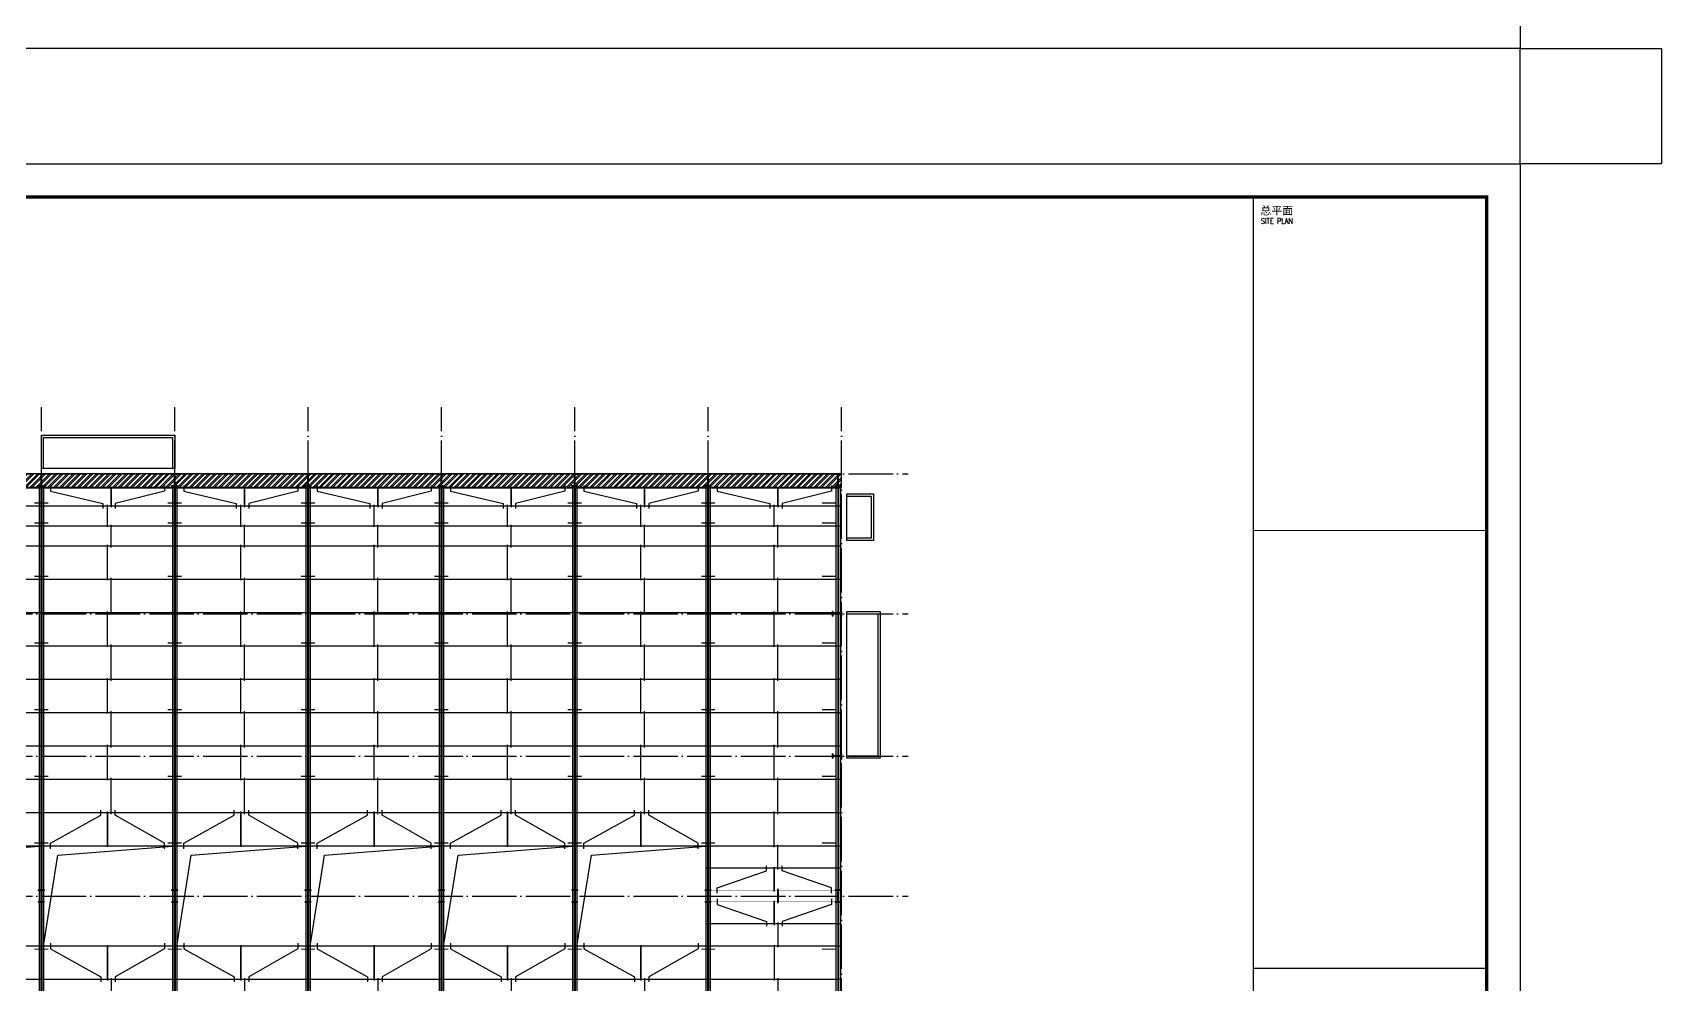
# Model space of a CAD drawing. Extents: x 2303022 to 2899168, y 17226141 to 18257813.
# Drawn here: x 2462919 to 2536210, y 17633175 to 17676006 of the extents above; entities that cross this region are included whole.
import ezdxf

# ---------------------------------------------------------------- set-up
doc = ezdxf.new("R2010")
doc.units = 0
doc.header["$LTSCALE"] = 1000
doc.header["$MEASUREMENT"] = 0
doc.linetypes.add('DOTE', pattern=[2.42, 2, -0.2, 0.02, -0.2])
for name, color, linetype in [('0 -  屋顶线', 150, 'Continuous'), ('3T_WOOD', 21, 'Continuous'), ('DOTE', 1, 'DOTE'), ('R-tec-ysd', 1, 'Continuous'), ('SURFACE', 6, 'Continuous'), ('TK', 4, 'Continuous'), ('屋面隅撑', 7, 'Continuous'), ('檩条拉条', 253, 'Continuous')]:
    doc.layers.add(name, color=color, linetype=linetype)
doc.layers.add('Pkpm_柱子', color=3, linetype='Continuous', lineweight=35)
doc.styles.add('ROMANS', font='romans', dxfattribs={"width": 0.65, "height": 231.275})
doc.styles.add('图签宋体', font='', dxfattribs={"height": 300})
doc.styles.get('图签宋体').set_extended_font_data('NSimSun')

# ---------------------------------------------------------------- blocks, each defined once
blk = doc.blocks.new('GeYuanFrame_73468082', base_point=(20.09, 4.53))
at = {"layer": 'TK'}
blk.add_lwpolyline([(20.09, 4.53), (20.09, 598.53), (1071.09, 598.53), (1071.09, 4.53)], close=True, dxfattribs=at)
blk = doc.blocks.new('3QW423213321321')
at = {"color": 35, "linetype": 'ByBlock', "ltscale": 3}
for p, q in [((2391365, 17749890), (2391365, 17693440)), ((2391445, 17749890), (2391445, 17693440)), ((2391485, 17749890), (2391485, 17693440)), ((2391565, 17749890), (2391565, 17693440)), ((2391365, 17692890), (2391365, 17689440)), ((2391445, 17692890), (2391445, 17689440)), ((2391485, 17692890), (2391485, 17689440)), ((2391565, 17692890), (2391565, 17689440))]:
    blk.add_line(p, q, dxfattribs=at)
blk = doc.blocks.new('GeYuanFrame_47201168', base_point=(20.09, 4.53))
at = {"layer": 'TK'}
blk.add_lwpolyline([(20.09, 4.53), (20.09, 598.53), (1071.09, 598.53), (1071.09, 4.53)], close=True, dxfattribs=at)
at = {"layer": 'TK', "const_width": 1}
blk.add_lwpolyline([(45.09, 588.53), (1061.09, 588.53), (1061.09, 14.53), (45.09, 14.53)], close=True, dxfattribs=at)
at = {"layer": 'TK'}
for points, const_width in [([(991.09, 588.53), (991.09, 14.53)], 0.4), ([(991.09, 488.5), (1061.09, 488.5)], 0.35), ([(991.09, 357.14), (1061.09, 357.14)], 0.35)]:
    blk.add_lwpolyline(points, dxfattribs=dict(at, const_width=const_width))
at = {"layer": 'TK', "style": '图签宋体'}
blk.add_text('总平面', height=2.4, dxfattribs=at).set_placement((993.23, 583.28))
at = {"layer": 'TK', "style": 'ROMANS', "width": 0.76}
blk.add_text('SITE PLAN', height=1.697, dxfattribs=at).set_placement((993.35, 580.49))
blk = doc.blocks.new('2Q31321321311')
at = {"layer": '3T_WOOD'}
for points in [[(2457415, 17634901), (2458062, 17638994), (2463215, 17639401)], [(2463415, 17634901), (2464062, 17638994), (2469215, 17639401)], [(2469415, 17634901), (2470062, 17638994), (2475215, 17639401)], [(2475415, 17634901), (2476062, 17638994), (2481215, 17639401)], [(2481415, 17634901), (2482062, 17638994), (2487215, 17639401)], [(2487415, 17634901), (2488062, 17638994), (2493215, 17639401)]]:
    blk.add_lwpolyline(points, dxfattribs=at)
blk = doc.blocks.new('Q232Q321321')
at = {"layer": '屋面隅撑', "color": 3, "const_width": 50}
for points in [[(2392187, 17654839), (2391563, 17654839)], [(2392187, 17653939), (2391563, 17653939)], [(2392187, 17651539), (2391563, 17651539)], [(2392187, 17648539), (2391563, 17648539)], [(2392187, 17645539), (2391563, 17645539)], [(2392187, 17642539), (2391563, 17642539)], [(2392187, 17639539), (2391563, 17639539)], [(2392187, 17634763), (2391563, 17634763)], [(2392187, 17631763), (2391563, 17631763)], [(2392187, 17628763), (2391563, 17628763)], [(2392187, 17625763), (2391563, 17625763)], [(2392187, 17622763), (2391563, 17622763)], [(2392187, 17620363), (2391563, 17620363)], [(2392187, 17619463), (2391563, 17619463)], [(2392187, 17617539), (2391563, 17617539)], [(2392187, 17616539), (2391563, 17616539)], [(2392187, 17614039), (2391563, 17614039)], [(2392187, 17611039), (2391563, 17611039)], [(2392187, 17606263), (2391563, 17606263)], [(2392187, 17603263), (2391563, 17603263)], [(2392187, 17600863), (2391563, 17600863)], [(2392187, 17599963), (2391563, 17599963)]]:
    blk.add_lwpolyline(points, dxfattribs=at)

msp = doc.modelspace()

# ---------------------------------------------------------------- hatches: boundary and pattern name
at = {"ltscale": 0.5}
h = msp.add_hatch(dxfattribs=at)
h.set_pattern_fill('金属', color=1, scale=75, angle=-540, style=0)
h.set_pattern_definition([(225, (-17032568.18, 20102221.85), (132.5825215, -132.5825215), []), (225, (-17032656.57, 20102221.85), (132.5825215, -132.5825215), [])])
h.paths.add_polyline_path([(2499314.6, 17656151.2), (2391314.6, 17656151.2), (2391314.6, 17655551.2), (2499314.6, 17655551.2)])
at = {"layer": 'Pkpm_柱子'}
for points in [[(2463444.6, 17655601.2), (2463444.6, 17655613.2), (2463319.6, 17655613.2), (2463319.6, 17656139.2), (2463444.6, 17656139.2), (2463444.6, 17656151.2), (2463184.6, 17656151.2), (2463184.6, 17656139.2), (2463309.6, 17656139.2), (2463309.6, 17655613.2), (2463184.6, 17655613.2), (2463184.6, 17655601.2)], [(2469444.6, 17655601.2), (2469444.6, 17655613.2), (2469319.6, 17655613.2), (2469319.6, 17656139.2), (2469444.6, 17656139.2), (2469444.6, 17656151.2), (2469184.6, 17656151.2), (2469184.6, 17656139.2), (2469309.6, 17656139.2), (2469309.6, 17655613.2), (2469184.6, 17655613.2), (2469184.6, 17655601.2)], [(2475444.6, 17655601.2), (2475444.6, 17655613.2), (2475319.6, 17655613.2), (2475319.6, 17656139.2), (2475444.6, 17656139.2), (2475444.6, 17656151.2), (2475184.6, 17656151.2), (2475184.6, 17656139.2), (2475309.6, 17656139.2), (2475309.6, 17655613.2), (2475184.6, 17655613.2), (2475184.6, 17655601.2)], [(2481444.6, 17655601.2), (2481444.6, 17655613.2), (2481319.6, 17655613.2), (2481319.6, 17656139.2), (2481444.6, 17656139.2), (2481444.6, 17656151.2), (2481184.6, 17656151.2), (2481184.6, 17656139.2), (2481309.6, 17656139.2), (2481309.6, 17655613.2), (2481184.6, 17655613.2), (2481184.6, 17655601.2)], [(2487444.6, 17655601.2), (2487444.6, 17655613.2), (2487319.6, 17655613.2), (2487319.6, 17656139.2), (2487444.6, 17656139.2), (2487444.6, 17656151.2), (2487184.6, 17656151.2), (2487184.6, 17656139.2), (2487309.6, 17656139.2), (2487309.6, 17655613.2), (2487184.6, 17655613.2), (2487184.6, 17655601.2)], [(2493444.6, 17655601.2), (2493444.6, 17655613.2), (2493319.6, 17655613.2), (2493319.6, 17656139.2), (2493444.6, 17656139.2), (2493444.6, 17656151.2), (2493184.6, 17656151.2), (2493184.6, 17656139.2), (2493309.6, 17656139.2), (2493309.6, 17655613.2), (2493184.6, 17655613.2), (2493184.6, 17655601.2)], [(2499294.6, 17655601.2), (2499294.6, 17655613.2), (2499169.6, 17655613.2), (2499169.6, 17656139.2), (2499294.6, 17656139.2), (2499294.6, 17656151.2), (2499034.6, 17656151.2), (2499034.6, 17656139.2), (2499159.6, 17656139.2), (2499159.6, 17655613.2), (2499034.6, 17655613.2), (2499034.6, 17655601.2)], [(2498914.6, 17649951.2), (2498926.6, 17649951.2), (2498926.6, 17649856.2), (2499302.6, 17649856.2), (2499302.6, 17649951.2), (2499314.6, 17649951.2), (2499314.6, 17649751.2), (2499302.6, 17649751.2), (2499302.6, 17649846.2), (2498926.6, 17649846.2), (2498926.6, 17649751.2), (2498914.6, 17649751.2)], [(2498914.6, 17643551.2), (2498926.6, 17643551.2), (2498926.6, 17643456.2), (2499302.6, 17643456.2), (2499302.6, 17643551.2), (2499314.6, 17643551.2), (2499314.6, 17643351.2), (2499302.6, 17643351.2), (2499302.6, 17643446.2), (2498926.6, 17643446.2), (2498926.6, 17643351.2), (2498914.6, 17643351.2)], [(2463444.6, 17636876.2), (2463444.6, 17636888.2), (2463319.6, 17636888.2), (2463319.6, 17637414.2), (2463444.6, 17637414.2), (2463444.6, 17637426.2), (2463184.6, 17637426.2), (2463184.6, 17637414.2), (2463309.6, 17637414.2), (2463309.6, 17636888.2), (2463184.6, 17636888.2), (2463184.6, 17636876.2)], [(2469444.6, 17636876.2), (2469444.6, 17636888.2), (2469319.6, 17636888.2), (2469319.6, 17637414.2), (2469444.6, 17637414.2), (2469444.6, 17637426.2), (2469184.6, 17637426.2), (2469184.6, 17637414.2), (2469309.6, 17637414.2), (2469309.6, 17636888.2), (2469184.6, 17636888.2), (2469184.6, 17636876.2)], [(2475444.6, 17636876.2), (2475444.6, 17636888.2), (2475319.6, 17636888.2), (2475319.6, 17637414.2), (2475444.6, 17637414.2), (2475444.6, 17637426.2), (2475184.6, 17637426.2), (2475184.6, 17637414.2), (2475309.6, 17637414.2), (2475309.6, 17636888.2), (2475184.6, 17636888.2), (2475184.6, 17636876.2)], [(2481444.6, 17636876.2), (2481444.6, 17636888.2), (2481319.6, 17636888.2), (2481319.6, 17637414.2), (2481444.6, 17637414.2), (2481444.6, 17637426.2), (2481184.6, 17637426.2), (2481184.6, 17637414.2), (2481309.6, 17637414.2), (2481309.6, 17636888.2), (2481184.6, 17636888.2), (2481184.6, 17636876.2)], [(2487444.6, 17636876.2), (2487444.6, 17636888.2), (2487319.6, 17636888.2), (2487319.6, 17637414.2), (2487444.6, 17637414.2), (2487444.6, 17637426.2), (2487184.6, 17637426.2), (2487184.6, 17637414.2), (2487309.6, 17637414.2), (2487309.6, 17636888.2), (2487184.6, 17636888.2), (2487184.6, 17636876.2)], [(2493444.6, 17636876.2), (2493444.6, 17636888.2), (2493319.6, 17636888.2), (2493319.6, 17637414.2), (2493444.6, 17637414.2), (2493444.6, 17637426.2), (2493184.6, 17637426.2), (2493184.6, 17637414.2), (2493309.6, 17637414.2), (2493309.6, 17636888.2), (2493184.6, 17636888.2), (2493184.6, 17636876.2)], [(2499294.6, 17636876.2), (2499294.6, 17636888.2), (2499169.6, 17636888.2), (2499169.6, 17637414.2), (2499294.6, 17637414.2), (2499294.6, 17637426.2), (2499034.6, 17637426.2), (2499034.6, 17637414.2), (2499159.6, 17637414.2), (2499159.6, 17636888.2), (2499034.6, 17636888.2), (2499034.6, 17636876.2)]]:
    msp.add_hatch(color=256, dxfattribs=at).paths.add_polyline_path(points)

# ---------------------------------------------------------------- linework, layer by layer
at = {"color": 2}
for p, q in [((2466454.7, 17655539.9), (2466454.7, 17654644.4)), ((2472454.7, 17655539.9), (2472454.7, 17654644.4)), ((2478454.7, 17655539.9), (2478454.7, 17654644.4)), ((2484454.7, 17655539.9), (2484454.7, 17654644.4)), ((2490454.7, 17655539.9), (2490454.7, 17654644.4)), ((2496454.7, 17655539.9), (2496454.7, 17654644.4)), ((2466290.6, 17653758.3), (2466290.6, 17654760.1)), ((2472290.6, 17653758.3), (2472290.6, 17654760.1)), ((2478290.6, 17653758.3), (2478290.6, 17654760.1)), ((2484290.6, 17653758.3), (2484290.6, 17654760.1)), ((2490290.6, 17653758.3), (2490290.6, 17654760.1)), ((2496290.6, 17653758.3), (2496290.6, 17654760.1)), ((2466457.9, 17652840.1), (2466457.9, 17653849.7)), ((2472457.9, 17652840.1), (2472457.9, 17653849.7)), ((2478457.9, 17652840.1), (2478457.9, 17653849.7)), ((2484457.9, 17652840.1), (2484457.9, 17653849.7)), ((2490457.9, 17652840.1), (2490457.9, 17653849.7)), ((2496457.9, 17652840.1), (2496457.9, 17653849.7)), ((2466290.6, 17651358.3), (2466290.6, 17652957.6)), ((2472290.6, 17651358.3), (2472290.6, 17652957.6)), ((2478290.6, 17651358.3), (2478290.6, 17652957.6)), ((2484290.6, 17651358.3), (2484290.6, 17652957.6)), ((2490290.6, 17651358.3), (2490290.6, 17652957.6)), ((2496290.6, 17651358.3), (2496290.6, 17652957.6)), ((2466457.9, 17649840.1), (2466457.9, 17651474.9)), ((2472457.9, 17649840.1), (2472457.9, 17651474.9)), ((2478457.9, 17649840.1), (2478457.9, 17651474.9)), ((2484457.9, 17649840.1), (2484457.9, 17651474.9)), ((2490457.9, 17649840.1), (2490457.9, 17651474.9)), ((2496457.9, 17649840.1), (2496457.9, 17651474.9)), ((2466290.6, 17648358.3), (2466290.6, 17649957.6)), ((2472290.6, 17648358.3), (2472290.6, 17649957.6)), ((2478290.6, 17648358.3), (2478290.6, 17649957.6)), ((2484290.6, 17648358.3), (2484290.6, 17649957.6)), ((2490290.6, 17648358.3), (2490290.6, 17649957.6)), ((2496290.6, 17648358.3), (2496290.6, 17649957.6)), ((2466457.9, 17646840.1), (2466457.9, 17648474.9)), ((2472457.9, 17646840.1), (2472457.9, 17648474.9)), ((2478457.9, 17646840.1), (2478457.9, 17648474.9)), ((2484457.9, 17646840.1), (2484457.9, 17648474.9)), ((2490457.9, 17646840.1), (2490457.9, 17648474.9)), ((2496457.9, 17646840.1), (2496457.9, 17648474.9)), ((2466290.6, 17645358.3), (2466290.6, 17646957.6)), ((2472290.6, 17645358.3), (2472290.6, 17646957.6)), ((2478290.6, 17645358.3), (2478290.6, 17646957.6)), ((2484290.6, 17645358.3), (2484290.6, 17646957.6)), ((2490290.6, 17645358.3), (2490290.6, 17646957.6)), ((2496290.6, 17645358.3), (2496290.6, 17646957.6)), ((2466457.9, 17643840.1), (2466457.9, 17645474.9)), ((2472457.9, 17643840.1), (2472457.9, 17645474.9)), ((2478457.9, 17643840.1), (2478457.9, 17645474.9)), ((2484457.9, 17643840.1), (2484457.9, 17645474.9)), ((2490457.9, 17643840.1), (2490457.9, 17645474.9)), ((2496457.9, 17643840.1), (2496457.9, 17645474.9)), ((2466290.6, 17642358.3), (2466290.6, 17643957.6)), ((2472290.6, 17642358.3), (2472290.6, 17643957.6)), ((2478290.6, 17642358.3), (2478290.6, 17643957.6)), ((2484290.6, 17642358.3), (2484290.6, 17643957.6)), ((2490290.6, 17642358.3), (2490290.6, 17643957.6)), ((2496290.6, 17642358.3), (2496290.6, 17643957.6)), ((2466457.9, 17640840.1), (2466457.9, 17642474.9)), ((2472457.9, 17640840.1), (2472457.9, 17642474.9)), ((2478457.9, 17640840.1), (2478457.9, 17642474.9)), ((2484457.9, 17640840.1), (2484457.9, 17642474.9)), ((2490457.9, 17640840.1), (2490457.9, 17642474.9)), ((2496457.9, 17640840.1), (2496457.9, 17642474.9)), ((2466290.6, 17639362.3), (2466290.6, 17640957.8)), ((2472290.6, 17639362.3), (2472290.6, 17640957.8)), ((2478290.6, 17639362.3), (2478290.6, 17640957.8)), ((2484290.6, 17639362.3), (2484290.6, 17640957.8)), ((2490290.6, 17639362.3), (2490290.6, 17640957.8)), ((2496290.6, 17639358.3), (2496290.6, 17640957.6)), ((2496457.9, 17638345.5), (2496457.9, 17639451.4)), ((2496457.9, 17638345.5), (2496457.9, 17639451.4)), ((2496290.6, 17637362.3), (2496290.6, 17638457.8)), ((2496457.9, 17636832.8), (2496457.9, 17637473.6)), ((2496457.9, 17636832.8), (2496457.9, 17637473.6)), ((2496457.9, 17637469.6), (2496457.9, 17636828.8)), ((2496457.9, 17637469.6), (2496457.9, 17636828.8)), ((2496290.6, 17636940.2), (2496290.6, 17635844.7)), ((2496457.9, 17635957), (2496457.9, 17634851)), ((2466290.6, 17634940.2), (2466290.6, 17633344.7)), ((2472290.6, 17634940.2), (2472290.6, 17633344.7)), ((2478290.6, 17634940.2), (2478290.6, 17633344.7)), ((2484290.6, 17634940.2), (2484290.6, 17633344.7)), ((2490290.6, 17634940.2), (2490290.6, 17633344.7)), ((2496290.6, 17634944.2), (2496290.6, 17633344.8)), ((2466457.9, 17633462.4), (2466457.9, 17631827.6)), ((2472457.9, 17633462.4), (2472457.9, 17631827.6)), ((2478457.9, 17633462.4), (2478457.9, 17631827.6)), ((2484457.9, 17633462.4), (2484457.9, 17631827.6)), ((2490457.9, 17633462.4), (2490457.9, 17631827.6)), ((2496457.9, 17633462.4), (2496457.9, 17631827.6))]:
    msp.add_line(p, q, dxfattribs=at)
msp.add_lwpolyline([(2499314.6, 17656151.2), (2391314.6, 17656151.2), (2391314.6, 17655551.2), (2499314.6, 17655551.2)], close=True)
at = {"ltscale": 0.5}
for points in [[(2463719.6, 17655627.4), (2463719.6, 17655374.9), (2466087, 17654809.4), (2466087, 17654592.9)], [(2468861.5, 17655627.4), (2468861.5, 17655374.9), (2466642.9, 17654809.4), (2466642.9, 17654592.9)], [(2469719.6, 17655627.4), (2469719.6, 17655374.9), (2472087, 17654809.4), (2472087, 17654592.9)], [(2474861.5, 17655627.4), (2474861.5, 17655374.9), (2472642.9, 17654809.4), (2472642.9, 17654592.9)], [(2475719.6, 17655627.4), (2475719.6, 17655374.9), (2478087, 17654809.4), (2478087, 17654592.9)], [(2480861.5, 17655627.4), (2480861.5, 17655374.9), (2478642.9, 17654809.4), (2478642.9, 17654592.9)], [(2481719.6, 17655627.4), (2481719.6, 17655374.9), (2484087, 17654809.4), (2484087, 17654592.9)], [(2486861.5, 17655627.4), (2486861.5, 17655374.9), (2484642.9, 17654809.4), (2484642.9, 17654592.9)], [(2487719.6, 17655627.4), (2487719.6, 17655374.9), (2490087, 17654809.4), (2490087, 17654592.9)], [(2492861.5, 17655627.4), (2492861.5, 17655374.9), (2490642.9, 17654809.4), (2490642.9, 17654592.9)], [(2493719.6, 17655627.4), (2493719.6, 17655374.9), (2496087, 17654809.4), (2496087, 17654592.9)], [(2498861.5, 17655627.4), (2498861.5, 17655374.9), (2496642.9, 17654809.4), (2496642.9, 17654592.9)], [(2463719.6, 17639274.9), (2463719.6, 17639527.4), (2465996.8, 17640792.9), (2465996.8, 17641009.4)], [(2468861.5, 17639274.9), (2468861.5, 17639527.4), (2466642.9, 17640792.9), (2466642.9, 17641009.4)], [(2469719.6, 17639274.9), (2469719.6, 17639527.4), (2471996.8, 17640792.9), (2471996.8, 17641009.4)], [(2474861.5, 17639274.9), (2474861.5, 17639527.4), (2472642.9, 17640792.9), (2472642.9, 17641009.4)], [(2475719.6, 17639274.9), (2475719.6, 17639527.4), (2477996.8, 17640792.9), (2477996.8, 17641009.4)], [(2480861.5, 17639274.9), (2480861.5, 17639527.4), (2478642.9, 17640792.9), (2478642.9, 17641009.4)], [(2481719.6, 17639274.9), (2481719.6, 17639527.4), (2483996.8, 17640792.9), (2483996.8, 17641009.4)], [(2486861.5, 17639274.9), (2486861.5, 17639527.4), (2484642.9, 17640792.9), (2484642.9, 17641009.4)], [(2487719.6, 17639274.9), (2487719.6, 17639527.4), (2489996.8, 17640792.9), (2489996.8, 17641009.4)], [(2492861.5, 17639274.9), (2492861.5, 17639527.4), (2490642.9, 17640792.9), (2490642.9, 17641009.4)], [(2493719.6, 17637274.9), (2493719.6, 17637527.4), (2495938.2, 17638292.9), (2495938.2, 17638509.4)], [(2498861.5, 17637274.9), (2498861.5, 17637527.4), (2496642.9, 17638292.9), (2496642.9, 17638509.4)], [(2493719.6, 17637027.6), (2493719.6, 17636775.1), (2495938.2, 17636009.6), (2495938.2, 17635793.1)], [(2498861.5, 17637027.6), (2498861.5, 17636775.1), (2496642.9, 17636009.6), (2496642.9, 17635793.1)], [(2463719.6, 17635027.6), (2463719.6, 17634775.1), (2465996.8, 17633509.6), (2465996.8, 17633293.1)], [(2468861.5, 17635027.6), (2468861.5, 17634775.1), (2466642.9, 17633509.6), (2466642.9, 17633293.1)], [(2469719.6, 17635027.6), (2469719.6, 17634775.1), (2471996.8, 17633509.6), (2471996.8, 17633293.1)], [(2474861.5, 17635027.6), (2474861.5, 17634775.1), (2472642.9, 17633509.6), (2472642.9, 17633293.1)], [(2475719.6, 17635027.6), (2475719.6, 17634775.1), (2477996.8, 17633509.6), (2477996.8, 17633293.1)], [(2480861.5, 17635027.6), (2480861.5, 17634775.1), (2478642.9, 17633509.6), (2478642.9, 17633293.1)], [(2481719.6, 17635027.6), (2481719.6, 17634775.1), (2483996.8, 17633509.6), (2483996.8, 17633293.1)], [(2486861.5, 17635027.6), (2486861.5, 17634775.1), (2484642.9, 17633509.6), (2484642.9, 17633293.1)], [(2487719.6, 17635027.6), (2487719.6, 17634775.1), (2489996.8, 17633509.6), (2489996.8, 17633293.1)], [(2492861.5, 17635027.6), (2492861.5, 17634775.1), (2490642.9, 17633509.6), (2490642.9, 17633293.1)]]:
    msp.add_lwpolyline(points, dxfattribs=at)
at = {"layer": '0 -  屋顶线'}
for points in [[(2463314.6, 17657891.2), (2469314.6, 17657891.2), (2469314.6, 17656391.2), (2463314.6, 17656391.2)], [(2463414.6, 17657791.2), (2469214.6, 17657791.2), (2469214.6, 17656391.2), (2463414.6, 17656391.2)], [(2500754.6, 17655251.2), (2500754.6, 17653151.2), (2499554.6, 17653151.2), (2499554.6, 17655251.2)], [(2500654.6, 17655151.2), (2500654.6, 17653251.2), (2499554.6, 17653251.2), (2499554.6, 17655151.2)], [(2501054.6, 17649951.2), (2501054.6, 17643351.2), (2499554.6, 17643351.2), (2499554.6, 17649951.2)], [(2500954.6, 17649851.2), (2500954.6, 17643451.2), (2499554.6, 17643451.2), (2499554.6, 17649851.2)]]:
    msp.add_lwpolyline(points, close=True, dxfattribs=at)
at = {"layer": 'DOTE'}
for p, q in [((2463314.6, 17595151.2), (2463314.6, 17659151.2)), ((2469314.6, 17595151.2), (2469314.6, 17659151.2)), ((2475314.6, 17595151.2), (2475314.6, 17659151.2)), ((2481314.6, 17595151.2), (2481314.6, 17659151.2)), ((2487314.6, 17595151.2), (2487314.6, 17659151.2)), ((2493314.6, 17595151.2), (2493314.6, 17659151.2)), ((2499314.6, 17595151.2), (2499314.6, 17659151.2)), ((2388314.6, 17656151.2), (2502314.6, 17656151.2)), ((2388314.6, 17649851.2), (2502314.6, 17649851.2)), ((2388314.6, 17643451.2), (2502314.6, 17643451.2)), ((2388314.6, 17637151.2), (2502314.6, 17637151.2))]:
    msp.add_line(p, q, dxfattribs=at)
at = {"layer": 'Pkpm_柱子'}
for points in [[(2463444.6, 17655601.2), (2463444.6, 17655613.2), (2463319.6, 17655613.2), (2463319.6, 17656139.2), (2463444.6, 17656139.2), (2463444.6, 17656151.2), (2463184.6, 17656151.2), (2463184.6, 17656139.2), (2463309.6, 17656139.2), (2463309.6, 17655613.2), (2463184.6, 17655613.2), (2463184.6, 17655601.2)], [(2469444.6, 17655601.2), (2469444.6, 17655613.2), (2469319.6, 17655613.2), (2469319.6, 17656139.2), (2469444.6, 17656139.2), (2469444.6, 17656151.2), (2469184.6, 17656151.2), (2469184.6, 17656139.2), (2469309.6, 17656139.2), (2469309.6, 17655613.2), (2469184.6, 17655613.2), (2469184.6, 17655601.2)], [(2475444.6, 17655601.2), (2475444.6, 17655613.2), (2475319.6, 17655613.2), (2475319.6, 17656139.2), (2475444.6, 17656139.2), (2475444.6, 17656151.2), (2475184.6, 17656151.2), (2475184.6, 17656139.2), (2475309.6, 17656139.2), (2475309.6, 17655613.2), (2475184.6, 17655613.2), (2475184.6, 17655601.2)], [(2481444.6, 17655601.2), (2481444.6, 17655613.2), (2481319.6, 17655613.2), (2481319.6, 17656139.2), (2481444.6, 17656139.2), (2481444.6, 17656151.2), (2481184.6, 17656151.2), (2481184.6, 17656139.2), (2481309.6, 17656139.2), (2481309.6, 17655613.2), (2481184.6, 17655613.2), (2481184.6, 17655601.2)], [(2487444.6, 17655601.2), (2487444.6, 17655613.2), (2487319.6, 17655613.2), (2487319.6, 17656139.2), (2487444.6, 17656139.2), (2487444.6, 17656151.2), (2487184.6, 17656151.2), (2487184.6, 17656139.2), (2487309.6, 17656139.2), (2487309.6, 17655613.2), (2487184.6, 17655613.2), (2487184.6, 17655601.2)], [(2493444.6, 17655601.2), (2493444.6, 17655613.2), (2493319.6, 17655613.2), (2493319.6, 17656139.2), (2493444.6, 17656139.2), (2493444.6, 17656151.2), (2493184.6, 17656151.2), (2493184.6, 17656139.2), (2493309.6, 17656139.2), (2493309.6, 17655613.2), (2493184.6, 17655613.2), (2493184.6, 17655601.2)], [(2499294.6, 17655601.2), (2499294.6, 17655613.2), (2499169.6, 17655613.2), (2499169.6, 17656139.2), (2499294.6, 17656139.2), (2499294.6, 17656151.2), (2499034.6, 17656151.2), (2499034.6, 17656139.2), (2499159.6, 17656139.2), (2499159.6, 17655613.2), (2499034.6, 17655613.2), (2499034.6, 17655601.2)], [(2498914.6, 17649951.2), (2498926.6, 17649951.2), (2498926.6, 17649856.2), (2499302.6, 17649856.2), (2499302.6, 17649951.2), (2499314.6, 17649951.2), (2499314.6, 17649751.2), (2499302.6, 17649751.2), (2499302.6, 17649846.2), (2498926.6, 17649846.2), (2498926.6, 17649751.2), (2498914.6, 17649751.2)], [(2498914.6, 17643551.2), (2498926.6, 17643551.2), (2498926.6, 17643456.2), (2499302.6, 17643456.2), (2499302.6, 17643551.2), (2499314.6, 17643551.2), (2499314.6, 17643351.2), (2499302.6, 17643351.2), (2499302.6, 17643446.2), (2498926.6, 17643446.2), (2498926.6, 17643351.2), (2498914.6, 17643351.2)], [(2463444.6, 17636876.2), (2463444.6, 17636888.2), (2463319.6, 17636888.2), (2463319.6, 17637414.2), (2463444.6, 17637414.2), (2463444.6, 17637426.2), (2463184.6, 17637426.2), (2463184.6, 17637414.2), (2463309.6, 17637414.2), (2463309.6, 17636888.2), (2463184.6, 17636888.2), (2463184.6, 17636876.2)], [(2469444.6, 17636876.2), (2469444.6, 17636888.2), (2469319.6, 17636888.2), (2469319.6, 17637414.2), (2469444.6, 17637414.2), (2469444.6, 17637426.2), (2469184.6, 17637426.2), (2469184.6, 17637414.2), (2469309.6, 17637414.2), (2469309.6, 17636888.2), (2469184.6, 17636888.2), (2469184.6, 17636876.2)], [(2475444.6, 17636876.2), (2475444.6, 17636888.2), (2475319.6, 17636888.2), (2475319.6, 17637414.2), (2475444.6, 17637414.2), (2475444.6, 17637426.2), (2475184.6, 17637426.2), (2475184.6, 17637414.2), (2475309.6, 17637414.2), (2475309.6, 17636888.2), (2475184.6, 17636888.2), (2475184.6, 17636876.2)], [(2481444.6, 17636876.2), (2481444.6, 17636888.2), (2481319.6, 17636888.2), (2481319.6, 17637414.2), (2481444.6, 17637414.2), (2481444.6, 17637426.2), (2481184.6, 17637426.2), (2481184.6, 17637414.2), (2481309.6, 17637414.2), (2481309.6, 17636888.2), (2481184.6, 17636888.2), (2481184.6, 17636876.2)], [(2487444.6, 17636876.2), (2487444.6, 17636888.2), (2487319.6, 17636888.2), (2487319.6, 17637414.2), (2487444.6, 17637414.2), (2487444.6, 17637426.2), (2487184.6, 17637426.2), (2487184.6, 17637414.2), (2487309.6, 17637414.2), (2487309.6, 17636888.2), (2487184.6, 17636888.2), (2487184.6, 17636876.2)], [(2493444.6, 17636876.2), (2493444.6, 17636888.2), (2493319.6, 17636888.2), (2493319.6, 17637414.2), (2493444.6, 17637414.2), (2493444.6, 17637426.2), (2493184.6, 17637426.2), (2493184.6, 17637414.2), (2493309.6, 17637414.2), (2493309.6, 17636888.2), (2493184.6, 17636888.2), (2493184.6, 17636876.2)], [(2499294.6, 17636876.2), (2499294.6, 17636888.2), (2499169.6, 17636888.2), (2499169.6, 17637414.2), (2499294.6, 17637414.2), (2499294.6, 17637426.2), (2499034.6, 17637426.2), (2499034.6, 17637414.2), (2499159.6, 17637414.2), (2499159.6, 17636888.2), (2499034.6, 17636888.2), (2499034.6, 17636876.2)]]:
    msp.add_lwpolyline(points, close=True, dxfattribs=at)
at = {"layer": 'R-tec-ysd'}
msp.add_lwpolyline([(2529847.2, 17675293.1), (2536209.8, 17675293.1), (2536209.8, 17670104.2), (2529847.2, 17670104.2)], close=True, dxfattribs=at)
at = {"layer": 'SURFACE'}
for p, q in [((2499264.6, 17655501.1), (2391389.6, 17655501.1)), ((2499264.6, 17655501.1), (2391389.6, 17655501.1)), ((2499264.6, 17654701.1), (2391389.6, 17654701.1)), ((2499264.6, 17654701.1), (2391389.6, 17654701.1)), ((2499264.6, 17653801.1), (2391389.6, 17653801.1)), ((2499264.6, 17653801.1), (2391389.6, 17653801.1)), ((2499264.6, 17652901.1), (2391389.6, 17652901.1)), ((2499264.6, 17652901.1), (2391389.6, 17652901.1)), ((2499264.6, 17651401.1), (2391389.6, 17651401.1)), ((2499264.6, 17651401.1), (2391389.6, 17651401.1)), ((2499264.6, 17649901.1), (2391389.6, 17649901.1)), ((2499264.6, 17649901.1), (2391389.6, 17649901.1)), ((2499264.6, 17648401.1), (2391389.6, 17648401.1)), ((2499264.6, 17648401.1), (2391389.6, 17648401.1)), ((2499264.6, 17646901.1), (2391389.6, 17646901.1)), ((2499264.6, 17646901.1), (2391389.6, 17646901.1)), ((2499264.6, 17645401.1), (2391389.6, 17645401.1)), ((2499264.6, 17645401.1), (2391389.6, 17645401.1)), ((2499264.6, 17643901.1), (2391389.6, 17643901.1)), ((2499264.6, 17643901.1), (2391389.6, 17643901.1)), ((2499264.6, 17642401.1), (2391389.6, 17642401.1)), ((2499264.6, 17642401.1), (2391389.6, 17642401.1)), ((2499264.6, 17640901.1), (2391389.6, 17640901.1)), ((2499264.6, 17640901.1), (2391389.6, 17640901.1)), ((2499264.6, 17639401.1), (2391389.6, 17639401.1)), ((2499264.6, 17639401.1), (2391389.6, 17639401.1)), ((2499239.6, 17638401.1), (2493214.6, 17638401.1)), ((2499239.6, 17635901.3), (2493214.6, 17635901.3)), ((2499264.6, 17634901.3), (2391389.6, 17634901.3)), ((2499264.6, 17634901.3), (2391389.6, 17634901.3)), ((2499264.6, 17633401.3), (2391389.6, 17633401.3)), ((2499264.6, 17633401.3), (2391389.6, 17633401.3))]:
    msp.add_line(p, q, dxfattribs=at)
at = {"layer": 'SURFACE', "color": 4, "const_width": 15}
for points in [[(2499239.6, 17637401.1), (2493214.6, 17637401.1)], [(2499239.6, 17637401.1), (2493214.6, 17637401.1)], [(2499239.6, 17636901.3), (2493214.6, 17636901.3)]]:
    msp.add_lwpolyline(points, dxfattribs=at)
at = {"layer": '檩条拉条', "color": 2, "const_width": 80}
for points in [[(2466454.7, 17654701.1), (2466454.7, 17655501.1)], [(2472454.7, 17654701.1), (2472454.7, 17655501.1)], [(2478454.7, 17654701.1), (2478454.7, 17655501.1)], [(2484454.7, 17654701.1), (2484454.7, 17655501.1)], [(2490454.7, 17654701.1), (2490454.7, 17655501.1)], [(2496454.7, 17654701.1), (2496454.7, 17655501.1)], [(2466290.6, 17640901.1), (2466290.6, 17639401.1)], [(2472290.6, 17640901.1), (2472290.6, 17639401.1)], [(2478290.6, 17640901.1), (2478290.6, 17639401.1)], [(2484290.6, 17640901.1), (2484290.6, 17639401.1)], [(2490290.6, 17640901.1), (2490290.6, 17639401.1)], [(2496290.6, 17638401.1), (2496290.6, 17637401.1)], [(2496457.9, 17636910.9), (2496457.9, 17637410.9)], [(2496457.9, 17637391.6), (2496457.9, 17636891.6)], [(2496290.6, 17635901.3), (2496290.6, 17636901.3)], [(2466290.6, 17633401.3), (2466290.6, 17634901.3)], [(2472290.6, 17633401.3), (2472290.6, 17634901.3)], [(2478290.6, 17633401.3), (2478290.6, 17634901.3)], [(2484290.6, 17633401.3), (2484290.6, 17634901.3)], [(2490290.6, 17633401.3), (2490290.6, 17634901.3)]]:
    msp.add_lwpolyline(points, dxfattribs=at)

# ---------------------------------------------------------------- block references
at = {"layer": '3T_WOOD', "xscale": 150, "yscale": 150, "zscale": 150}
for name, p in [('GeYuanFrame_73468082', (2372197.2, 17675293.1)), ('GeYuanFrame_47201168', (2372197.2, 17581004.2))]:
    msp.add_blockref(name, p, dxfattribs=at)
at = {"layer": '3T_WOOD'}
for name, p in [('3QW423213321321', (71850, -94288.9)), ('3QW423213321321', (77850, -94288.9)), ('3QW423213321321', (83850, -94288.9)), ('3QW423213321321', (89850, -94288.9)), ('3QW423213321321', (95850, -94288.9)), ('3QW423213321321', (101850, -94288.9)), ('3QW423213321321', (107700, -94288.9)), ('Q232Q321321', (71439.9, 0)), ('Q232Q321321', (77439.9, 0)), ('Q232Q321321', (83439.9, 0)), ('Q232Q321321', (89439.9, 0)), ('Q232Q321321', (95439.9, 0)), ('Q232Q321321', (101439.9, 0)), ('Q232Q321321', (106877.6, 0)), ('2Q31321321311', (0, 0))]:
    msp.add_blockref(name, p, dxfattribs=at)

doc.saveas('drawing.dxf')
